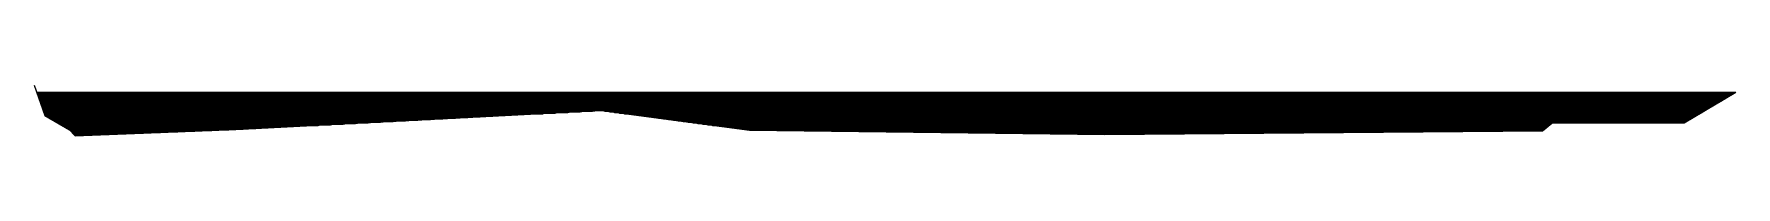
# Model space of a CAD drawing. Header units: inches. Extents: x 0 to 262, y 0 to 8.
import ezdxf

# ---------------------------------------------------------------- set-up
doc = ezdxf.new("R2010")
doc.units = ezdxf.units.IN
doc.header["$MEASUREMENT"] = 0
doc.layers.add('Contour', color=7, linetype='Continuous')
doc.layers.add('WSZ', color=80, linetype='Continuous')

msp = doc.modelspace()

# ---------------------------------------------------------------- linework, layer by layer
at = {"layer": 'Contour'}
msp.add_lwpolyline([(0, 7.78), (1.64, 3.14), (5.48, 0.9), (6.32, 0), (31.12, 0.94), (87.48, 3.87), (110.31, 0.85), (165.11, 0.2), (232.6, 0.77), (234.06, 1.94), (254.48, 1.98), (262.45, 6.7)], dxfattribs=at)
at = {"layer": 'WSZ'}
for p, q in [((0.38, 6.7), (262.45, 6.7)), ((0.42, 6.6), (262.28, 6.6)), ((0.45, 6.5), (262.11, 6.5)), ((0.49, 6.4), (261.94, 6.4)), ((0.52, 6.3), (261.77, 6.3)), ((0.56, 6.2), (261.6, 6.2)), ((0.59, 6.1), (261.43, 6.1)), ((0.63, 6), (261.27, 6)), ((0.66, 5.9), (261.1, 5.9)), ((0.7, 5.8), (260.93, 5.8)), ((0.74, 5.7), (260.76, 5.7)), ((0.77, 5.6), (260.59, 5.6)), ((0.81, 5.5), (260.42, 5.5)), ((0.84, 5.4), (260.25, 5.4)), ((0.88, 5.3), (260.08, 5.3)), ((0.91, 5.2), (259.92, 5.2)), ((0.95, 5.1), (259.75, 5.1)), ((0.98, 5), (259.58, 5)), ((1.02, 4.9), (259.41, 4.9)), ((1.05, 4.8), (259.24, 4.8)), ((1.09, 4.7), (259.07, 4.7)), ((1.12, 4.6), (258.9, 4.6)), ((1.16, 4.5), (258.73, 4.5)), ((1.19, 4.4), (258.56, 4.4)), ((1.23, 4.3), (258.4, 4.3)), ((1.27, 4.2), (258.23, 4.2)), ((1.3, 4.1), (258.06, 4.1)), ((1.34, 4), (257.89, 4)), ((1.37, 3.9), (257.72, 3.9)), ((1.41, 3.8), (86.13, 3.8)), ((1.44, 3.7), (84.21, 3.7)), ((1.48, 3.6), (82.29, 3.6)), ((1.51, 3.5), (80.36, 3.5)), ((1.55, 3.4), (78.44, 3.4)), ((1.58, 3.3), (76.52, 3.3)), ((1.62, 3.2), (74.59, 3.2)), ((1.71, 3.1), (72.67, 3.1)), ((1.88, 3), (70.75, 3)), ((2.05, 2.9), (68.82, 2.9)), ((2.22, 2.8), (66.9, 2.8)), ((2.39, 2.7), (64.97, 2.7)), ((88.01, 3.8), (257.55, 3.8)), ((88.77, 3.7), (257.38, 3.7)), ((89.52, 3.6), (257.21, 3.6)), ((90.28, 3.5), (257.05, 3.5)), ((91.03, 3.4), (256.88, 3.4)), ((91.79, 3.3), (256.71, 3.3)), ((92.54, 3.2), (256.54, 3.2)), ((93.3, 3.1), (256.37, 3.1)), ((94.06, 3), (256.2, 3)), ((94.81, 2.9), (256.03, 2.9)), ((95.57, 2.8), (255.86, 2.8)), ((96.32, 2.7), (255.7, 2.7)), ((2.57, 2.6), (63.05, 2.6)), ((2.74, 2.5), (61.13, 2.5)), ((2.91, 2.4), (59.2, 2.4)), ((3.08, 2.3), (57.28, 2.3)), ((3.25, 2.2), (55.36, 2.2)), ((3.42, 2.1), (53.43, 2.1)), ((3.59, 2), (51.51, 2)), ((3.77, 1.9), (49.59, 1.9)), ((3.94, 1.8), (47.66, 1.8)), ((4.11, 1.7), (45.74, 1.7)), ((4.28, 1.6), (43.82, 1.6)), ((4.45, 1.5), (41.89, 1.5)), ((4.62, 1.4), (39.97, 1.4)), ((4.79, 1.3), (38.04, 1.3)), ((4.97, 1.2), (36.12, 1.2)), ((5.14, 1.1), (34.2, 1.1)), ((5.31, 1), (32.27, 1)), ((5.48, 0.9), (30.06, 0.9)), ((5.57, 0.8), (27.43, 0.8)), ((5.67, 0.7), (24.79, 0.7)), ((5.76, 0.6), (22.15, 0.6)), ((5.85, 0.5), (19.51, 0.5)), ((5.95, 0.4), (16.87, 0.4)), ((6.04, 0.3), (14.23, 0.3)), ((6.13, 0.2), (11.6, 0.2)), ((6.23, 0.1), (8.96, 0.1)), ((97.08, 2.6), (255.53, 2.6)), ((97.84, 2.5), (255.36, 2.5)), ((98.59, 2.4), (255.19, 2.4)), ((99.35, 2.3), (255.02, 2.3)), ((100.1, 2.2), (254.85, 2.2)), ((100.86, 2.1), (254.68, 2.1)), ((101.62, 2), (254.51, 2)), ((102.37, 1.9), (234.01, 1.9)), ((103.13, 1.8), (233.89, 1.8)), ((103.88, 1.7), (233.76, 1.7)), ((104.64, 1.6), (233.64, 1.6)), ((105.4, 1.5), (233.51, 1.5)), ((106.15, 1.4), (233.39, 1.4)), ((106.91, 1.3), (233.26, 1.3)), ((107.66, 1.2), (233.14, 1.2)), ((108.42, 1.1), (233.01, 1.1)), ((109.18, 1), (232.89, 1)), ((109.93, 0.9), (232.76, 0.9)), ((114.53, 0.8), (232.64, 0.8)), ((122.96, 0.7), (224.31, 0.7)), ((131.39, 0.6), (212.47, 0.6)), ((139.82, 0.5), (200.63, 0.5)), ((148.25, 0.4), (188.79, 0.4)), ((156.68, 0.3), (176.95, 0.3))]:
    msp.add_line(p, q, dxfattribs=at)

doc.saveas('drawing.dxf')
